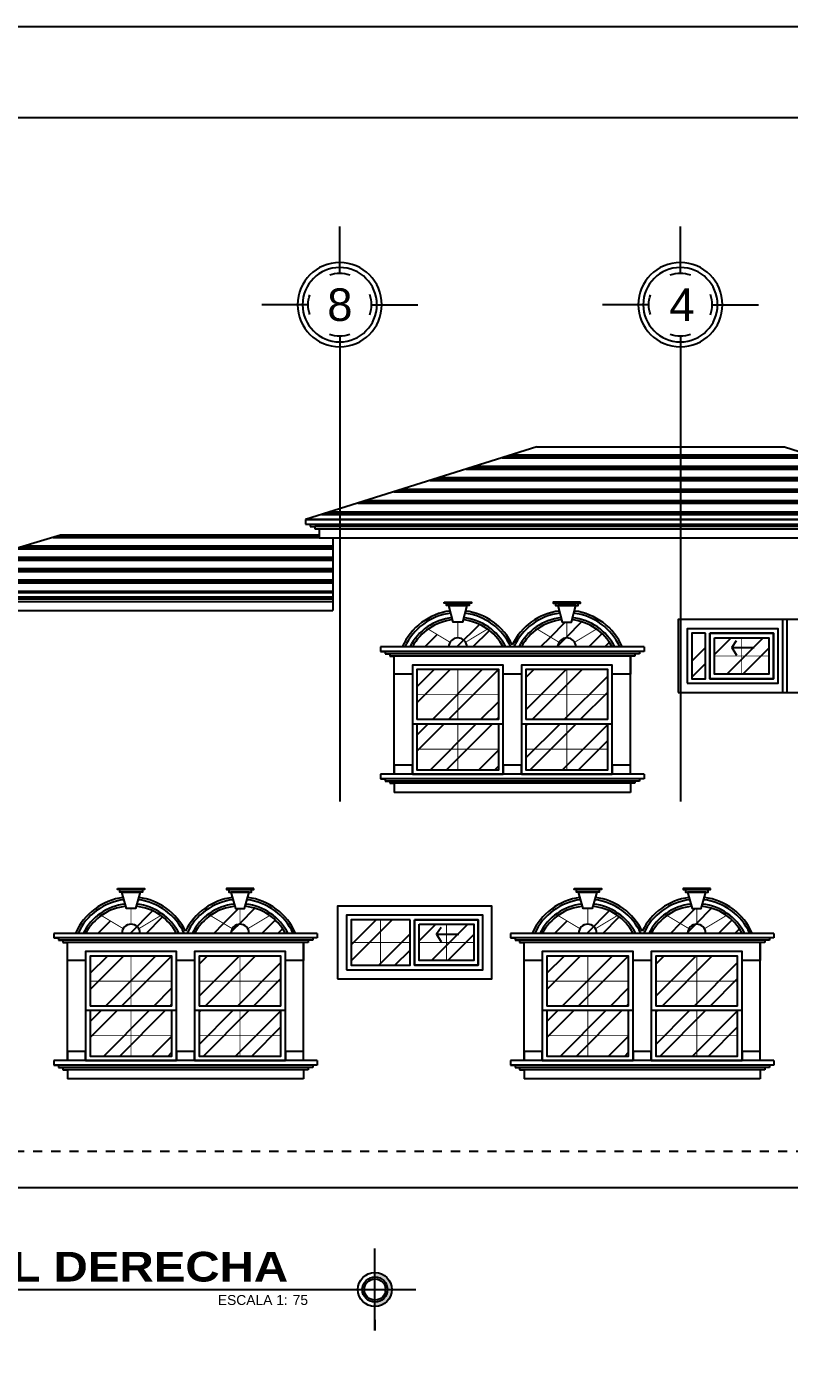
# Model space of a CAD drawing. Header units: inches. Extents: x -370 to 18, y -197 to 199.
# Drawn here: x -160.27 to -151.88, y 183.87 to 198.51 of the extents above; entities that cross this region are included whole.
import ezdxf
from ezdxf.enums import TextEntityAlignment as Align

# ---------------------------------------------------------------- set-up
doc = ezdxf.new("R2010")
doc.units = ezdxf.units.IN
doc.header["$MEASUREMENT"] = 0
doc.linetypes.add('CENTER2', pattern=[28.575, 19.05, -3.175, 3.175, -3.175])
doc.linetypes.add('HIDDEN2', pattern=[0.1875, 0.125, -0.0625])
doc.layers.add('MUEBLES', color=7, linetype='Continuous')
doc.styles.add('1', font='arial.ttf')
doc.styles.add('2', font='')
doc.styles.get("Standard").update_dxf_attribs({"font": 'arial.ttf'})
doc.styles.get('2').set_extended_font_data('Arial Black')
pattern_1 = [(0, (85.00264, 353.5219), (3e-17, 0.125), []), (0, (85.00264, 353.53753), (3e-17, 0.125), []), (0, (85.00264, 353.55316), (3e-17, 0.125), [])]
pattern_2 = [(45, (-238.49172, 246.1502), (-0.265165, 0.265165), []), (45, (-238.31495, 246.1502), (-0.265165, 0.265165), [])]
pattern_3 = [(45, (-237.29172, 246.1502), (-0.265165, 0.265165), []), (45, (-237.11495, 246.1502), (-0.265165, 0.265165), [])]
pattern_4 = [(45, (-233.4644, 246.1502), (-0.265165, 0.265165), []), (45, (-233.28763, 246.1502), (-0.265165, 0.265165), [])]
pattern_5 = [(45, (-232.2644, 246.1502), (-0.265165, 0.265165), []), (45, (-232.08763, 246.1502), (-0.265165, 0.265165), [])]
pattern_6 = [(45, (54.4229, 142.33112), (-0.26516504, 0.26516504), []), (45, (54.59967, 142.33112), (-0.26516504, 0.26516504), [])]
pattern_7 = [(45, (-234.89453, 249.3002), (-0.265165, 0.265165), []), (45, (-234.71776, 249.3002), (-0.265165, 0.265165), [])]
pattern_8 = [(45, (-233.69453, 249.3002), (-0.265165, 0.265165), []), (45, (-233.51776, 249.3002), (-0.265165, 0.265165), [])]
pattern_9 = [(45, (57.6729, 145.48112), (-0.26516504, 0.26516504), []), (45, (57.84967, 145.48112), (-0.26516504, 0.26516504), [])]

# ---------------------------------------------------------------- blocks, each defined once
blk = doc.blocks.new('EJE NORTE NUEVO')
at = {"color": 8}
for p, q in [((0, 3.252), (0, 3.764)), ((-0.347, 2.905), (-0.859, 2.905)), ((0.347, 2.905), (0.859, 2.905))]:
    blk.add_line(p, q, dxfattribs=at)
at = {"color": 2, "linetype": 'CENTER2'}
blk.add_line((0, 2.558), (0, -2.558), dxfattribs=at)
at = {"color": 8}
blk.add_circle((0, 2.905), 0.463, dxfattribs=at)
at = {"color": 4}
blk.add_circle((0, 2.905), 0.409, dxfattribs=at)
at = {"color": 8}
for start, end in [(71.4161, 108.5839), (160.6993, 199.2784), (341.7694, 18.2529), (251.0526, 288.9474)]:
    blk.add_arc((0, 2.905), 0.347, start, end, dxfattribs=at)
at = {"color": 4}
blk.add_attdef('A', text='', height=0.358, dxfattribs=at).set_placement((0, 2.905), align=Align.MIDDLE_CENTER)
blk = doc.blocks.new('*U685')
h = blk.add_hatch(color=1)
h.paths.add_polyline_path([(18.052, 0.255), (18.052, 0.343, -0.414214), (18.395, 0), (18.307, 0, 0.414214)])
h.paths.add_polyline_path([(18.307, 0), (18.395, 0, -0.414214), (18.052, -0.343), (18.052, -0.255, 0.414214)])
h = blk.add_hatch(color=1)
h.paths.add_polyline_path([(17.798, 0), (17.838, 0, 0.414214), (18.052, -0.214), (18.052, -0.255, -0.414214)])
h.paths.add_polyline_path([(18.052, 0.255), (18.052, 0.214, 0.414214), (17.838, 0), (17.798, 0, -0.414214)])
at = {"color": 13}
for p, q in [((18.052, -0.83), (18.052, 0.83)), ((0, 0), (18.882, 0))]:
    blk.add_line(p, q, dxfattribs=at)
at = {"color": 5}
for p, q in [((18.052, 0.611), (18.052, 0.83)), ((0, 0), (0.218, 0)), ((18.664, 0), (18.882, 0)), ((18.052, -0.611), (18.052, -0.83))]:
    blk.add_line(p, q, dxfattribs=at)
at = {"color": 13}
for radius in [0.343, 0.255, 0.214]:
    blk.add_circle((18.052, 0), radius, dxfattribs=at)
at = {"color": 2, "linetype": 'Continuous', "style": '1'}
blk.add_text('ESCALA 1:', height=0.2, dxfattribs=at).set_placement((14.876, -0.311))
at = {"color": 1, "linetype": 'Continuous', "style": '2'}
blk.add_attdef('TITULO', (0.308, 0.162), '', height=0.6, dxfattribs=at)
at = {"color": 2, "linetype": 'Continuous', "style": '1'}
blk.add_attdef('DESCRIPCION', (0.308, -0.373), '', height=0.2, dxfattribs=at)
at = {"color": 2, "style": '1'}
blk.add_attdef('ESCALA', (16.389, -0.311), '', height=0.2, dxfattribs=at)

msp = doc.modelspace()

# ---------------------------------------------------------------- hatches: boundary and pattern name
h = msp.add_hatch()
h.set_pattern_fill('PLAST', color=3, scale=0.5)
h.set_pattern_definition(pattern_1)
h.paths.add_polyline_path([(-149.38578, 193.09185), (-151.92998, 193.89185), (-154.65849, 193.89185), (-157.20269, 193.09185)])
h = msp.add_hatch()
h.set_pattern_fill('PLAST', color=2, scale=0.5)
h.set_pattern_definition(pattern_1)
h.paths.add_polyline_path([(-156.90269, 192.29185), (-156.90269, 192.89185), (-157.05269, 192.89185), (-157.05269, 192.92185), (-159.90269, 192.92185), (-162.00269, 192.29185)])
at = {"transparency": 33554610}
h = msp.add_hatch(dxfattribs=at)
h.set_pattern_fill('ANSI32', color=8)
h.set_pattern_definition(pattern_8)
h.paths.add_polyline_path([(-155.85463, 191.88802), (-155.52769, 191.69185), (-156.02769, 191.69185, -0.11698673)])
h = msp.add_hatch(dxfattribs=at)
h.set_pattern_fill('ANSI32', color=8)
h.set_pattern_definition(pattern_8)
h.paths.add_polyline_path([(-155.52769, 191.96415), (-155.47769, 191.96415), (-155.47087, 191.989, -0.12935945), (-155.20074, 191.88802), (-155.52769, 191.69185)])
h = msp.add_hatch(dxfattribs=at)
h.set_pattern_fill('ANSI32', color=8)
h.set_pattern_definition(pattern_8)
h.paths.add_polyline_path([(-155.20074, 191.88802, -0.11698673), (-155.02769, 191.69185), (-155.52769, 191.69185)])
h = msp.add_hatch(dxfattribs=at)
h.set_pattern_fill('ANSI32', color=8)
h.set_pattern_definition(pattern_7)
h.paths.add_polyline_path([(-154.65463, 191.88802), (-154.32769, 191.69185), (-154.82769, 191.69185, -0.11698673)])
h = msp.add_hatch(dxfattribs=at)
h.set_pattern_fill('ANSI32', color=8)
h.set_pattern_definition(pattern_7)
h.paths.add_polyline_path([(-154.3845, 191.989), (-154.37769, 191.96415), (-154.32769, 191.96415), (-154.32769, 191.69185), (-154.65463, 191.88802, -0.12935945)])
h = msp.add_hatch(dxfattribs=at)
h.set_pattern_fill('ANSI32', color=8)
h.set_pattern_definition(pattern_7)
h.paths.add_polyline_path([(-154.32769, 191.96415), (-154.27769, 191.96415), (-154.27087, 191.989, -0.12935945), (-154.00074, 191.88802), (-154.32769, 191.69185)])
h = msp.add_hatch(dxfattribs=at)
h.set_pattern_fill('ANSI32', color=8)
h.set_pattern_definition(pattern_7)
h.paths.add_polyline_path([(-154.00074, 191.88802, -0.11698673), (-153.82769, 191.69185), (-154.32769, 191.69185)])
h = msp.add_hatch(dxfattribs=at)
h.set_pattern_fill('ANSI32', color=8)
h.set_pattern_definition(pattern_9)
h.paths.add_polyline_path([(-152.80269, 191.84185), (-152.95269, 191.84185), (-152.95269, 191.34185), (-152.80269, 191.34185)])
h = msp.add_hatch(dxfattribs=at)
h.set_pattern_fill('ANSI32', color=8)
h.set_pattern_definition(pattern_9)
h.paths.add_polyline_path([(-152.70269, 191.79185), (-152.10269, 191.79185), (-152.10269, 191.39185), (-152.70269, 191.39185)])
h = msp.add_hatch(dxfattribs=at)
h.set_pattern_fill('ANSI32', color=8)
h.set_pattern_definition(pattern_8)
h.paths.add_polyline_path([(-155.97769, 190.84185), (-155.07769, 190.84185), (-155.07769, 190.34185), (-155.97769, 190.34185)])
h.paths.add_polyline_path([(-155.07769, 190.89185), (-155.97769, 190.89185), (-155.97769, 191.44185), (-155.07769, 191.44185)])
h = msp.add_hatch(dxfattribs=at)
h.set_pattern_fill('ANSI32', color=8)
h.set_pattern_definition(pattern_7)
h.paths.add_polyline_path([(-154.77769, 190.84185), (-153.87769, 190.84185), (-153.87769, 190.34185), (-154.77769, 190.34185)])
h.paths.add_polyline_path([(-153.87769, 190.89185), (-154.77769, 190.89185), (-154.77769, 191.44185), (-153.87769, 191.44185)])
h = msp.add_hatch(dxfattribs=at)
h.set_pattern_fill('ANSI32', color=8)
h.set_pattern_definition(pattern_3)
h.paths.add_polyline_path([(-159.12487, 188.81415), (-159.07487, 188.81415), (-159.06806, 188.839, -0.12935945), (-158.79793, 188.73802), (-159.12487, 188.54185)])
h = msp.add_hatch(dxfattribs=at)
h.set_pattern_fill('ANSI32', color=8)
h.set_pattern_definition(pattern_2)
h.paths.add_polyline_path([(-157.98169, 188.839), (-157.97487, 188.81415), (-157.92487, 188.81415), (-157.92487, 188.54185), (-158.25182, 188.73802, -0.12935945)])
h = msp.add_hatch(dxfattribs=at)
h.set_pattern_fill('ANSI32', color=8)
h.set_pattern_definition(pattern_2)
h.paths.add_polyline_path([(-157.92487, 188.81415), (-157.87487, 188.81415), (-157.86806, 188.839, -0.12935945), (-157.59793, 188.73802), (-157.92487, 188.54185)])
h = msp.add_hatch(dxfattribs=at)
h.set_pattern_fill('ANSI32', color=8)
h.set_pattern_definition(pattern_5)
h.paths.add_polyline_path([(-154.09755, 188.81415), (-154.04755, 188.81415), (-154.04074, 188.839, -0.12935945), (-153.77061, 188.73802), (-154.09755, 188.54185)])
h = msp.add_hatch(dxfattribs=at)
h.set_pattern_fill('ANSI32', color=8)
h.set_pattern_definition(pattern_4)
h.paths.add_polyline_path([(-152.95437, 188.839), (-152.94755, 188.81415), (-152.89755, 188.81415), (-152.89755, 188.54185), (-153.2245, 188.73802, -0.12935945)])
h = msp.add_hatch(dxfattribs=at)
h.set_pattern_fill('ANSI32', color=8)
h.set_pattern_definition(pattern_4)
h.paths.add_polyline_path([(-152.89755, 188.81415), (-152.84755, 188.81415), (-152.84074, 188.839, -0.12935945), (-152.57061, 188.73802), (-152.89755, 188.54185)])
h = msp.add_hatch(dxfattribs=at)
h.set_pattern_fill('ANSI32', color=8)
h.set_pattern_definition(pattern_3)
h.paths.add_polyline_path([(-159.45182, 188.73802), (-159.12487, 188.54185), (-159.62487, 188.54185, -0.11698673)])
h = msp.add_hatch(dxfattribs=at)
h.set_pattern_fill('ANSI32', color=8)
h.set_pattern_definition(pattern_3)
h.paths.add_polyline_path([(-158.79793, 188.73802, -0.11698673), (-158.62487, 188.54185), (-159.12487, 188.54185)])
h = msp.add_hatch(dxfattribs=at)
h.set_pattern_fill('ANSI32', color=8)
h.set_pattern_definition(pattern_2)
h.paths.add_polyline_path([(-158.25182, 188.73802), (-157.92487, 188.54185), (-158.42487, 188.54185, -0.11698673)])
h = msp.add_hatch(dxfattribs=at)
h.set_pattern_fill('ANSI32', color=8)
h.set_pattern_definition(pattern_2)
h.paths.add_polyline_path([(-157.59793, 188.73802, -0.11698673), (-157.42487, 188.54185), (-157.92487, 188.54185)])
h = msp.add_hatch(dxfattribs=at)
h.set_pattern_fill('ANSI32', color=8)
h.set_pattern_definition(pattern_6)
h.paths.add_polyline_path([(-156.05269, 188.69185), (-156.70269, 188.69185), (-156.70269, 188.19185), (-156.05269, 188.19185)])
h = msp.add_hatch(dxfattribs=at)
h.set_pattern_fill('ANSI32', color=8)
h.set_pattern_definition(pattern_6)
h.paths.add_polyline_path([(-155.95269, 188.64185), (-155.35269, 188.64185), (-155.35269, 188.24185), (-155.95269, 188.24185)])
h = msp.add_hatch(dxfattribs=at)
h.set_pattern_fill('ANSI32', color=8)
h.set_pattern_definition(pattern_5)
h.paths.add_polyline_path([(-154.4245, 188.73802), (-154.09755, 188.54185), (-154.59755, 188.54185, -0.11698673)])
h = msp.add_hatch(dxfattribs=at)
h.set_pattern_fill('ANSI32', color=8)
h.set_pattern_definition(pattern_5)
h.paths.add_polyline_path([(-153.77061, 188.73802, -0.11698673), (-153.59755, 188.54185), (-154.09755, 188.54185)])
h = msp.add_hatch(dxfattribs=at)
h.set_pattern_fill('ANSI32', color=8)
h.set_pattern_definition(pattern_4)
h.paths.add_polyline_path([(-153.2245, 188.73802), (-152.89755, 188.54185), (-153.39755, 188.54185, -0.11698673)])
h = msp.add_hatch(dxfattribs=at)
h.set_pattern_fill('ANSI32', color=8)
h.set_pattern_definition(pattern_4)
h.paths.add_polyline_path([(-152.57061, 188.73802, -0.11698673), (-152.39755, 188.54185), (-152.89755, 188.54185)])
h = msp.add_hatch(dxfattribs=at)
h.set_pattern_fill('ANSI32', color=8)
h.set_pattern_definition(pattern_3)
h.paths.add_polyline_path([(-159.57487, 187.69185), (-158.67487, 187.69185), (-158.67487, 187.19185), (-159.57487, 187.19185)])
h.paths.add_polyline_path([(-158.67487, 187.74185), (-159.57487, 187.74185), (-159.57487, 188.29185), (-158.67487, 188.29185)])
h = msp.add_hatch(dxfattribs=at)
h.set_pattern_fill('ANSI32', color=8)
h.set_pattern_definition(pattern_2)
h.paths.add_polyline_path([(-158.37487, 187.69185), (-157.47487, 187.69185), (-157.47487, 187.19185), (-158.37487, 187.19185)])
h.paths.add_polyline_path([(-157.47487, 187.74185), (-158.37487, 187.74185), (-158.37487, 188.29185), (-157.47487, 188.29185)])
h = msp.add_hatch(dxfattribs=at)
h.set_pattern_fill('ANSI32', color=8)
h.set_pattern_definition(pattern_5)
h.paths.add_polyline_path([(-154.54755, 187.69185), (-153.64755, 187.69185), (-153.64755, 187.19185), (-154.54755, 187.19185)])
h.paths.add_polyline_path([(-153.64755, 187.74185), (-154.54755, 187.74185), (-154.54755, 188.29185), (-153.64755, 188.29185)])
h = msp.add_hatch(dxfattribs=at)
h.set_pattern_fill('ANSI32', color=8)
h.set_pattern_definition(pattern_4)
h.paths.add_polyline_path([(-153.34755, 187.69185), (-152.44755, 187.69185), (-152.44755, 187.19185), (-153.34755, 187.19185)])
h.paths.add_polyline_path([(-152.44755, 187.74185), (-153.34755, 187.74185), (-153.34755, 188.29185), (-152.44755, 188.29185)])

# ---------------------------------------------------------------- linework, layer by layer
at = {"color": 3}
for p, q in [((-154.65849, 193.89185), (-157.20269, 193.09185)), ((-154.65849, 193.89185), (-151.92998, 193.89185)), ((-151.92998, 193.89185), (-149.38578, 193.09185)), ((-159.90269, 192.92185), (-162.00269, 192.29185)), ((-157.05269, 192.92185), (-159.90269, 192.92185)), ((-156.37769, 191.69185), (-156.37769, 191.64185)), ((-153.47769, 191.69185), (-156.37769, 191.69185)), ((-156.37769, 191.69185), (-156.37769, 191.64185)), ((-153.47769, 191.64185), (-156.37769, 191.64185)), ((-156.37769, 191.64185), (-156.32769, 191.64185)), ((-156.32769, 191.64185), (-156.32769, 191.61685)), ((-153.57769, 191.61685), (-156.32769, 191.61685)), ((-156.32769, 191.61685), (-156.27769, 191.61685)), ((-156.27769, 191.61685), (-156.27769, 191.59185)), ((-153.62769, 191.59185), (-156.27769, 191.59185)), ((-156.27769, 191.59185), (-156.22769, 191.59185)), ((-153.62769, 191.69185), (-156.22769, 191.69185)), ((-155.02769, 191.69185), (-156.02769, 191.69185)), ((-153.82769, 191.69185), (-154.82769, 191.69185)), ((-153.57769, 191.59185), (-153.62769, 191.59185)), ((-153.57769, 191.61685), (-153.57769, 191.59185)), ((-153.52769, 191.61685), (-153.57769, 191.61685)), ((-153.47769, 191.64185), (-153.52769, 191.64185)), ((-153.52769, 191.64185), (-153.52769, 191.61685)), ((-153.47769, 191.69185), (-153.47769, 191.64185)), ((-153.47769, 190.29185), (-156.37769, 190.29185)), ((-156.37769, 190.29185), (-156.37769, 190.24185)), ((-156.37769, 190.29185), (-156.37769, 190.24185)), ((-153.47769, 190.29185), (-153.47769, 190.24185)), ((-153.47769, 190.24185), (-156.37769, 190.24185)), ((-156.37769, 190.24185), (-156.32769, 190.24185)), ((-156.32769, 190.24185), (-156.32769, 190.21685)), ((-156.32769, 190.21685), (-156.27769, 190.21685)), ((-153.57769, 190.21685), (-156.32769, 190.21685)), ((-156.27769, 190.21685), (-156.27769, 190.19185)), ((-156.27769, 190.19185), (-156.22769, 190.19185)), ((-153.62769, 190.19185), (-156.27769, 190.19185)), ((-156.22769, 190.19185), (-156.22769, 190.09185)), ((-153.57769, 190.19185), (-153.62769, 190.19185)), ((-153.62769, 190.19185), (-153.62769, 190.09185)), ((-153.57769, 190.21685), (-153.57769, 190.19185)), ((-153.52769, 190.21685), (-153.57769, 190.21685)), ((-153.47769, 190.24185), (-153.52769, 190.24185)), ((-153.52769, 190.24185), (-153.52769, 190.21685)), ((-153.62769, 190.09185), (-156.22769, 190.09185)), ((-159.97487, 188.54185), (-159.97487, 188.49185)), ((-157.07487, 188.54185), (-159.97487, 188.54185)), ((-159.97487, 188.54185), (-159.97487, 188.49185)), ((-157.07487, 188.49185), (-159.97487, 188.49185)), ((-159.97487, 188.49185), (-159.92487, 188.49185)), ((-159.92487, 188.49185), (-159.92487, 188.46685)), ((-157.22487, 188.54185), (-159.82487, 188.54185)), ((-158.62487, 188.54185), (-159.62487, 188.54185)), ((-157.42487, 188.54185), (-158.42487, 188.54185)), ((-157.07487, 188.49185), (-157.12487, 188.49185)), ((-157.12487, 188.49185), (-157.12487, 188.46685)), ((-157.07487, 188.54185), (-157.07487, 188.49185)), ((-154.94755, 188.54185), (-154.94755, 188.49185)), ((-152.04755, 188.54185), (-154.94755, 188.54185)), ((-154.94755, 188.54185), (-154.94755, 188.49185)), ((-152.04755, 188.49185), (-154.94755, 188.49185)), ((-154.94755, 188.49185), (-154.89755, 188.49185)), ((-154.89755, 188.49185), (-154.89755, 188.46685)), ((-152.19755, 188.54185), (-154.79755, 188.54185)), ((-153.59755, 188.54185), (-154.59755, 188.54185)), ((-152.39755, 188.54185), (-153.39755, 188.54185)), ((-152.04755, 188.49185), (-152.09755, 188.49185)), ((-152.09755, 188.49185), (-152.09755, 188.46685)), ((-152.04755, 188.54185), (-152.04755, 188.49185)), ((-157.17487, 188.46685), (-159.92487, 188.46685)), ((-159.92487, 188.46685), (-159.87487, 188.46685)), ((-159.87487, 188.46685), (-159.87487, 188.44185)), ((-157.22487, 188.44185), (-159.87487, 188.44185)), ((-159.87487, 188.44185), (-159.82487, 188.44185)), ((-157.17487, 188.44185), (-157.22487, 188.44185)), ((-157.17487, 188.46685), (-157.17487, 188.44185)), ((-157.12487, 188.46685), (-157.17487, 188.46685)), ((-152.14755, 188.46685), (-154.89755, 188.46685)), ((-154.89755, 188.46685), (-154.84755, 188.46685)), ((-154.84755, 188.46685), (-154.84755, 188.44185)), ((-152.19755, 188.44185), (-154.84755, 188.44185)), ((-154.84755, 188.44185), (-154.79755, 188.44185)), ((-152.14755, 188.44185), (-152.19755, 188.44185)), ((-152.14755, 188.46685), (-152.14755, 188.44185)), ((-152.09755, 188.46685), (-152.14755, 188.46685)), ((-157.07487, 187.14185), (-159.97487, 187.14185)), ((-159.97487, 187.14185), (-159.97487, 187.09185)), ((-159.97487, 187.14185), (-159.97487, 187.09185)), ((-157.07487, 187.09185), (-159.97487, 187.09185)), ((-159.97487, 187.09185), (-159.92487, 187.09185)), ((-159.92487, 187.09185), (-159.92487, 187.06685)), ((-159.92487, 187.06685), (-159.87487, 187.06685)), ((-157.17487, 187.06685), (-159.92487, 187.06685)), ((-159.87487, 187.06685), (-159.87487, 187.04185)), ((-159.87487, 187.04185), (-159.82487, 187.04185)), ((-157.22487, 187.04185), (-159.87487, 187.04185)), ((-159.82487, 187.04185), (-159.82487, 186.94185)), ((-157.17487, 187.04185), (-157.22487, 187.04185)), ((-157.22487, 187.04185), (-157.22487, 186.94185)), ((-157.17487, 187.06685), (-157.17487, 187.04185)), ((-157.12487, 187.06685), (-157.17487, 187.06685)), ((-157.07487, 187.09185), (-157.12487, 187.09185)), ((-157.12487, 187.09185), (-157.12487, 187.06685)), ((-157.07487, 187.14185), (-157.07487, 187.09185)), ((-152.04755, 187.14185), (-154.94755, 187.14185)), ((-154.94755, 187.14185), (-154.94755, 187.09185)), ((-154.94755, 187.14185), (-154.94755, 187.09185)), ((-152.04755, 187.09185), (-154.94755, 187.09185)), ((-154.94755, 187.09185), (-154.89755, 187.09185)), ((-154.89755, 187.09185), (-154.89755, 187.06685)), ((-154.89755, 187.06685), (-154.84755, 187.06685)), ((-152.14755, 187.06685), (-154.89755, 187.06685)), ((-154.84755, 187.06685), (-154.84755, 187.04185)), ((-154.84755, 187.04185), (-154.79755, 187.04185)), ((-152.19755, 187.04185), (-154.84755, 187.04185)), ((-154.79755, 187.04185), (-154.79755, 186.94185)), ((-152.14755, 187.04185), (-152.19755, 187.04185)), ((-152.19755, 187.04185), (-152.19755, 186.94185)), ((-152.14755, 187.06685), (-152.14755, 187.04185)), ((-152.09755, 187.06685), (-152.14755, 187.06685)), ((-152.04755, 187.09185), (-152.09755, 187.09185)), ((-152.09755, 187.09185), (-152.09755, 187.06685)), ((-152.04755, 187.14185), (-152.04755, 187.09185)), ((-157.22487, 186.94185), (-159.82487, 186.94185)), ((-152.19755, 186.94185), (-154.79755, 186.94185))]:
    msp.add_line(p, q, dxfattribs=at)
at = {"color": 4}
for p, q in [((-149.38578, 193.09185), (-157.20269, 193.09185)), ((-157.20269, 193.09185), (-149.38578, 193.09185)), ((-157.20269, 193.09185), (-157.20269, 193.04185)), ((-157.20269, 193.09185), (-157.20269, 193.04185)), ((-157.20269, 193.04185), (-157.15269, 193.04185)), ((-157.20269, 193.04185), (-157.15269, 193.04185)), ((-157.15269, 193.04185), (-157.15269, 193.01685)), ((-157.15269, 193.04185), (-157.15269, 193.01685)), ((-157.15269, 193.04185), (-149.43578, 193.04185)), ((-153.00269, 193.09185), (-156.90269, 193.09185)), ((-157.15269, 193.01685), (-157.10269, 193.01685)), ((-157.10269, 193.01685), (-157.10269, 192.99185)), ((-149.48578, 193.01685), (-157.10269, 193.01685)), ((-157.10269, 192.99185), (-157.05269, 192.99185)), ((-157.05269, 192.99185), (-157.05269, 192.89185)), ((-157.05269, 192.99185), (-149.53578, 192.99185)), ((-157.05269, 192.89185), (-149.53578, 192.89185)), ((-156.90269, 192.89185), (-156.90269, 192.09185)), ((-156.90269, 192.29185), (-162.00269, 192.29185)), ((-162.00269, 192.29185), (-156.90269, 192.29185)), ((-161.95269, 192.24185), (-156.90269, 192.24185)), ((-156.90269, 192.21685), (-161.90269, 192.21685)), ((-161.85269, 192.19185), (-156.90269, 192.19185)), ((-161.85269, 192.09185), (-156.90269, 192.09185))]:
    msp.add_line(p, q, dxfattribs=at)
for p, q in [((-152.75269, 191.84185), (-152.75269, 191.34185)), ((-154.82769, 190.39185), (-155.02769, 190.39185)), ((-156.00269, 188.69185), (-156.00269, 188.19185)), ((-158.42487, 187.24185), (-158.62487, 187.24185)), ((-153.39755, 187.24185), (-153.59755, 187.24185))]:
    msp.add_line(p, q)
at = {"color": 2}
for p, q in [((-156.22769, 190.29185), (-156.22769, 191.59185)), ((-153.62769, 190.29185), (-153.62769, 191.59185)), ((-153.62769, 191.59185), (-153.62769, 191.49185)), ((-156.02769, 191.39185), (-156.22769, 191.39185)), ((-154.82769, 191.39185), (-155.02769, 191.39185)), ((-153.62769, 191.39185), (-153.82769, 191.39185)), ((-155.02769, 190.84185), (-156.02769, 190.84185)), ((-155.07769, 190.89185), (-155.97769, 190.89185)), ((-153.82769, 190.84185), (-154.82769, 190.84185)), ((-153.87769, 190.89185), (-154.77769, 190.89185)), ((-156.02769, 190.39185), (-156.22769, 190.39185)), ((-153.62769, 190.39185), (-153.82769, 190.39185)), ((-159.82487, 187.14185), (-159.82487, 188.44185)), ((-157.22487, 187.14185), (-157.22487, 188.44185)), ((-157.22487, 188.44185), (-157.22487, 188.34185)), ((-154.79755, 187.14185), (-154.79755, 188.44185)), ((-152.19755, 187.14185), (-152.19755, 188.44185)), ((-152.19755, 188.44185), (-152.19755, 188.34185)), ((-159.62487, 188.24185), (-159.82487, 188.24185)), ((-158.42487, 188.24185), (-158.62487, 188.24185)), ((-157.22487, 188.24185), (-157.42487, 188.24185)), ((-154.59755, 188.24185), (-154.79755, 188.24185)), ((-153.39755, 188.24185), (-153.59755, 188.24185)), ((-152.19755, 188.24185), (-152.39755, 188.24185)), ((-158.62487, 187.69185), (-159.62487, 187.69185)), ((-158.67487, 187.74185), (-159.57487, 187.74185)), ((-157.42487, 187.69185), (-158.42487, 187.69185)), ((-157.47487, 187.74185), (-158.37487, 187.74185)), ((-153.59755, 187.69185), (-154.59755, 187.69185)), ((-153.64755, 187.74185), (-154.54755, 187.74185)), ((-152.39755, 187.69185), (-153.39755, 187.69185)), ((-152.44755, 187.74185), (-153.34755, 187.74185)), ((-159.62487, 187.24185), (-159.82487, 187.24185)), ((-157.22487, 187.24185), (-157.42487, 187.24185)), ((-154.59755, 187.24185), (-154.79755, 187.24185)), ((-152.19755, 187.24185), (-152.39755, 187.24185))]:
    msp.add_line(p, q, dxfattribs=at)
at = {"color": 8, "linetype": 'HIDDEN2', "ltscale": 0.6}
msp.add_line((-151.50269, 186.14185), (-163.35269, 186.14185), dxfattribs=at)
at = {"color": 6}
msp.add_line((-145.31121, 185.74185), (-165.35269, 185.74185), dxfattribs=at)
at = {"color": 3}
for points in [[(-153.10269, 191.19185), (-151.90269, 191.19185), (-151.90269, 191.99185), (-153.10269, 191.99185)], [(-153.00269, 191.29185), (-152.00269, 191.29185), (-152.00269, 191.89185), (-153.00269, 191.89185)], [(-151.95269, 191.19185), (-150.75269, 191.19185), (-150.75269, 191.99185), (-151.95269, 191.99185)], [(-156.85269, 188.04185), (-155.15269, 188.04185), (-155.15269, 188.84185), (-156.85269, 188.84185)], [(-156.75269, 188.14185), (-155.25269, 188.14185), (-155.25269, 188.74185), (-156.75269, 188.74185)]]:
    msp.add_lwpolyline(points, close=True, dxfattribs=at)
at = {"color": 2}
for points in [[(-152.80269, 191.84185), (-152.95269, 191.84185), (-152.95269, 191.34185), (-152.80269, 191.34185), (-152.80269, 191.84185)], [(-152.75269, 191.34185), (-152.05269, 191.34185), (-152.05269, 191.84185), (-152.75269, 191.84185)], [(-156.05269, 188.69185), (-156.70269, 188.69185), (-156.70269, 188.19185), (-156.05269, 188.19185), (-156.05269, 188.69185)], [(-156.00269, 188.19185), (-155.30269, 188.19185), (-155.30269, 188.69185), (-156.00269, 188.69185)]]:
    msp.add_lwpolyline(points, dxfattribs=at)
for points in [[(-152.75269, 191.84185), (-152.05269, 191.84185), (-152.05269, 191.34185), (-152.75269, 191.34185)], [(-152.70269, 191.79185), (-152.10269, 191.79185), (-152.10269, 191.39185), (-152.70269, 191.39185)], [(-156.00269, 188.69185), (-155.30269, 188.69185), (-155.30269, 188.19185), (-156.00269, 188.19185)], [(-155.95269, 188.64185), (-155.35269, 188.64185), (-155.35269, 188.24185), (-155.95269, 188.24185)]]:
    msp.add_lwpolyline(points, close=True, dxfattribs=at)
at = {"color": 1}
for points in [[(-152.4618, 191.75773), (-152.51189, 191.68372), (-152.4598, 191.59969)], [(-152.51189, 191.68372), (-152.26548, 191.68372)], [(-155.7118, 188.60773), (-155.76189, 188.53372), (-155.7098, 188.44969)], [(-155.76189, 188.53372), (-155.51548, 188.53372)]]:
    msp.add_lwpolyline(points, dxfattribs=at)
at = {"const_width": 0.01}
for points in [[(-152.40269, 191.79185), (-152.40269, 191.39185)], [(-152.70269, 191.59185), (-152.10269, 191.59185)], [(-156.37769, 188.69185), (-156.37769, 188.19185)], [(-155.65269, 188.64185), (-155.65269, 188.24185)], [(-156.70269, 188.44185), (-156.05269, 188.44185)], [(-155.95269, 188.44185), (-155.35269, 188.44185)]]:
    msp.add_lwpolyline(points, dxfattribs=at)
at = {"color": 3}
for centre, radius, start, end in [((-155.52769, 191.42519), 0.66667, 97.201768, 156.421822), ((-155.52769, 191.42519), 0.64167, 96.882651, 155.443875), ((-155.52769, 191.42519), 0.59167, 96.162531, 153.211125), ((-155.52769, 191.42519), 0.59167, 26.788875, 83.837469), ((-155.52769, 191.42519), 0.64167, 24.556125, 83.117349), ((-155.52769, 191.42519), 0.66667, 25.841933, 82.798232), ((-154.32769, 191.42519), 0.66667, 97.201768, 154.158067), ((-154.32769, 191.42519), 0.64167, 96.882651, 155.443875), ((-154.32769, 191.42519), 0.59167, 96.162531, 153.211125), ((-154.32769, 191.42519), 0.59167, 26.788875, 83.837469), ((-154.32769, 191.42519), 0.64167, 24.556125, 83.117349), ((-154.32769, 191.42519), 0.66667, 23.578178, 82.798232), ((-155.52769, 191.42519), 0.56667, 95.754174, 151.927513), ((-155.52769, 191.42519), 0.56667, 28.072487, 84.245826), ((-154.32769, 191.42519), 0.56667, 95.754174, 151.927513), ((-154.32769, 191.42519), 0.56667, 28.072487, 84.245826), ((-159.12487, 188.27519), 0.66667, 97.201768, 156.421822), ((-159.12487, 188.27519), 0.66667, 25.841933, 82.798232), ((-157.92487, 188.27519), 0.66667, 97.201768, 154.158067), ((-157.92487, 188.27519), 0.66667, 23.578178, 82.798232), ((-154.09755, 188.27519), 0.66667, 97.201768, 156.421822), ((-154.09755, 188.27519), 0.66667, 25.841933, 82.798232), ((-152.89755, 188.27519), 0.66667, 97.201768, 154.158067), ((-152.89755, 188.27519), 0.66667, 23.578178, 82.798232), ((-159.12487, 188.27519), 0.64167, 96.882651, 155.443875), ((-159.12487, 188.27519), 0.59167, 96.162531, 153.211125), ((-159.12487, 188.27519), 0.56667, 95.754174, 151.927513), ((-159.12487, 188.27519), 0.56667, 28.072487, 84.245826), ((-159.12487, 188.27519), 0.59167, 26.788875, 83.837469), ((-159.12487, 188.27519), 0.64167, 24.556125, 83.117349), ((-157.92487, 188.27519), 0.64167, 96.882651, 155.443875), ((-157.92487, 188.27519), 0.59167, 96.162531, 153.211125), ((-157.92487, 188.27519), 0.56667, 95.754174, 151.927513), ((-157.92487, 188.27519), 0.56667, 28.072487, 84.245826), ((-157.92487, 188.27519), 0.59167, 26.788875, 83.837469), ((-157.92487, 188.27519), 0.64167, 24.556125, 83.117349), ((-154.09755, 188.27519), 0.64167, 96.882651, 155.443875), ((-154.09755, 188.27519), 0.59167, 96.162531, 153.211125), ((-154.09755, 188.27519), 0.56667, 95.754174, 151.927513), ((-154.09755, 188.27519), 0.56667, 28.072487, 84.245826), ((-154.09755, 188.27519), 0.59167, 26.788875, 83.837469), ((-154.09755, 188.27519), 0.64167, 24.556125, 83.117349), ((-152.89755, 188.27519), 0.64167, 96.882651, 155.443875), ((-152.89755, 188.27519), 0.59167, 96.162531, 153.211125), ((-152.89755, 188.27519), 0.56667, 95.754174, 151.927513), ((-152.89755, 188.27519), 0.56667, 28.072487, 84.245826), ((-152.89755, 188.27519), 0.59167, 26.788875, 83.837469), ((-152.89755, 188.27519), 0.64167, 24.556125, 83.117349)]:
    msp.add_arc(centre, radius, start, end, dxfattribs=at)
at = {"color": 6}
for centre in [(-155.52769, 191.69185), (-154.32769, 191.69185), (-159.12487, 188.54185), (-157.92487, 188.54185), (-154.09755, 188.54185), (-152.89755, 188.54185)]:
    msp.add_arc(centre, 0.1, 0, 180, dxfattribs=at)
at = {"layer": 'MUEBLES', "color": 1}
msp.add_lwpolyline([(-142.34345, 198.5134), (-142.34345, 156.4634), (-201.74345, 156.4634), (-201.74345, 198.5134)], close=True, dxfattribs=at)
at = {"layer": 'MUEBLES', "color": 6}
msp.add_lwpolyline([(-144.34345, 197.5134), (-144.34345, 157.4634), (-199.74345, 157.4634), (-199.74345, 197.5134)], close=True, dxfattribs=at)
at = {"layer": 'MUEBLES', "color": 4}
for points in [[(-155.67769, 192.18479), (-155.37769, 192.18479), (-155.37769, 192.17229), (-155.67769, 192.17229)], [(-155.65269, 192.17229), (-155.40269, 192.17229), (-155.40269, 192.14649), (-155.65269, 192.14649)], [(-154.17769, 192.18479), (-154.47769, 192.18479), (-154.47769, 192.17229), (-154.17769, 192.17229)], [(-154.20269, 192.17229), (-154.45269, 192.17229), (-154.45269, 192.14649), (-154.20269, 192.14649)], [(-159.27487, 189.03479), (-158.97487, 189.03479), (-158.97487, 189.02229), (-159.27487, 189.02229)], [(-159.24987, 189.02229), (-158.99987, 189.02229), (-158.99987, 188.99649), (-159.24987, 188.99649)], [(-157.77487, 189.03479), (-158.07487, 189.03479), (-158.07487, 189.02229), (-157.77487, 189.02229)], [(-157.79987, 189.02229), (-158.04987, 189.02229), (-158.04987, 188.99649), (-157.79987, 188.99649)], [(-154.24755, 189.03479), (-153.94755, 189.03479), (-153.94755, 189.02229), (-154.24755, 189.02229)], [(-154.22255, 189.02229), (-153.97255, 189.02229), (-153.97255, 188.99649), (-154.22255, 188.99649)], [(-152.74755, 189.03479), (-153.04755, 189.03479), (-153.04755, 189.02229), (-152.74755, 189.02229)], [(-152.77255, 189.02229), (-153.02255, 189.02229), (-153.02255, 188.99649), (-152.77255, 188.99649)]]:
    msp.add_lwpolyline(points, close=True, dxfattribs=at)
for points in [[(-155.62769, 192.14649), (-155.42769, 192.14649), (-155.47769, 191.96415), (-155.57769, 191.96415), (-155.62769, 192.14649)], [(-154.22769, 192.14649), (-154.42769, 192.14649), (-154.37769, 191.96415), (-154.27769, 191.96415), (-154.22769, 192.14649)], [(-159.22487, 188.99649), (-159.02487, 188.99649), (-159.07487, 188.81415), (-159.17487, 188.81415), (-159.22487, 188.99649)], [(-157.82487, 188.99649), (-158.02487, 188.99649), (-157.97487, 188.81415), (-157.87487, 188.81415), (-157.82487, 188.99649)], [(-154.19755, 188.99649), (-153.99755, 188.99649), (-154.04755, 188.81415), (-154.14755, 188.81415), (-154.19755, 188.99649)], [(-152.79755, 188.99649), (-152.99755, 188.99649), (-152.94755, 188.81415), (-152.84755, 188.81415), (-152.79755, 188.99649)]]:
    msp.add_lwpolyline(points, dxfattribs=at)
at = {"layer": 'MUEBLES', "const_width": 0.01}
for points in [[(-155.61344, 191.7433), (-155.85463, 191.88802)], [(-155.52769, 191.96415), (-155.52769, 191.79185)], [(-155.44194, 191.7433), (-155.20074, 191.88802)], [(-154.41344, 191.7433), (-154.65463, 191.88802)], [(-154.32769, 191.96415), (-154.32769, 191.79185)], [(-154.24194, 191.7433), (-154.00074, 191.88802)], [(-155.52769, 191.44185), (-155.52769, 190.89185)], [(-154.32769, 191.44185), (-154.32769, 190.89185)], [(-155.07769, 191.16685), (-155.97769, 191.16685)], [(-153.87769, 191.16685), (-154.77769, 191.16685)], [(-155.52769, 190.84185), (-155.52769, 190.34185)], [(-154.32769, 190.84185), (-154.32769, 190.34185)], [(-155.07769, 190.56685), (-155.97769, 190.56685)], [(-153.87769, 190.56685), (-154.77769, 190.56685)], [(-159.12487, 188.81415), (-159.12487, 188.64185)], [(-157.92487, 188.81415), (-157.92487, 188.64185)], [(-154.09755, 188.81415), (-154.09755, 188.64185)], [(-152.89755, 188.81415), (-152.89755, 188.64185)], [(-159.21062, 188.5933), (-159.45182, 188.73802)], [(-159.03912, 188.5933), (-158.79793, 188.73802)], [(-158.01062, 188.5933), (-158.25182, 188.73802)], [(-157.83912, 188.5933), (-157.59793, 188.73802)], [(-154.1833, 188.5933), (-154.4245, 188.73802)], [(-154.0118, 188.5933), (-153.77061, 188.73802)], [(-152.9833, 188.5933), (-153.2245, 188.73802)], [(-152.8118, 188.5933), (-152.57061, 188.73802)], [(-159.12487, 188.29185), (-159.12487, 187.74185)], [(-157.92487, 188.29185), (-157.92487, 187.74185)], [(-154.09755, 188.29185), (-154.09755, 187.74185)], [(-152.89755, 188.29185), (-152.89755, 187.74185)], [(-158.67487, 188.01685), (-159.57487, 188.01685)], [(-157.47487, 188.01685), (-158.37487, 188.01685)], [(-153.64755, 188.01685), (-154.54755, 188.01685)], [(-152.44755, 188.01685), (-153.34755, 188.01685)], [(-159.12487, 187.69185), (-159.12487, 187.19185)], [(-157.92487, 187.69185), (-157.92487, 187.19185)], [(-154.09755, 187.69185), (-154.09755, 187.19185)], [(-152.89755, 187.69185), (-152.89755, 187.19185)], [(-158.67487, 187.41685), (-159.57487, 187.41685)], [(-157.47487, 187.41685), (-158.37487, 187.41685)], [(-153.64755, 187.41685), (-154.54755, 187.41685)], [(-152.44755, 187.41685), (-153.34755, 187.41685)]]:
    msp.add_lwpolyline(points, dxfattribs=at)
at = {"layer": 'MUEBLES', "color": 3}
for points in [[(-153.62769, 191.59185), (-153.62769, 191.39185), (-153.82769, 191.39185), (-153.82769, 191.49185), (-154.82769, 191.49185), (-154.82769, 191.39185), (-155.02769, 191.39185), (-155.02769, 191.49185), (-156.02769, 191.49185), (-156.02769, 191.39185), (-156.22769, 191.39185), (-156.22769, 191.59185)], [(-156.02769, 190.29185), (-156.02769, 190.39185), (-156.22769, 190.39185), (-156.22769, 190.29185)], [(-154.82769, 190.29185), (-154.82769, 190.39185), (-155.02769, 190.39185), (-155.02769, 190.29185)], [(-153.62769, 190.29185), (-153.62769, 190.39185), (-153.82769, 190.39185), (-153.82769, 190.29185)], [(-157.22487, 188.44185), (-157.22487, 188.24185), (-157.42487, 188.24185), (-157.42487, 188.34185), (-158.42487, 188.34185), (-158.42487, 188.24185), (-158.62487, 188.24185), (-158.62487, 188.34185), (-159.62487, 188.34185), (-159.62487, 188.24185), (-159.82487, 188.24185), (-159.82487, 188.44185)], [(-152.19755, 188.44185), (-152.19755, 188.24185), (-152.39755, 188.24185), (-152.39755, 188.34185), (-153.39755, 188.34185), (-153.39755, 188.24185), (-153.59755, 188.24185), (-153.59755, 188.34185), (-154.59755, 188.34185), (-154.59755, 188.24185), (-154.79755, 188.24185), (-154.79755, 188.44185)], [(-159.62487, 187.14185), (-159.62487, 187.24185), (-159.82487, 187.24185), (-159.82487, 187.14185)], [(-158.42487, 187.14185), (-158.42487, 187.24185), (-158.62487, 187.24185), (-158.62487, 187.14185)], [(-157.22487, 187.14185), (-157.22487, 187.24185), (-157.42487, 187.24185), (-157.42487, 187.14185)], [(-154.59755, 187.14185), (-154.59755, 187.24185), (-154.79755, 187.24185), (-154.79755, 187.14185)], [(-153.39755, 187.14185), (-153.39755, 187.24185), (-153.59755, 187.24185), (-153.59755, 187.14185)], [(-152.19755, 187.14185), (-152.19755, 187.24185), (-152.39755, 187.24185), (-152.39755, 187.14185)]]:
    msp.add_lwpolyline(points, dxfattribs=at)
at = {"layer": 'MUEBLES', "color": 2}
for points in [[(-155.02769, 191.49185), (-156.02769, 191.49185), (-156.02769, 190.29185), (-155.02769, 190.29185)], [(-153.82769, 191.49185), (-154.82769, 191.49185), (-154.82769, 190.29185), (-153.82769, 190.29185)], [(-158.62487, 188.34185), (-159.62487, 188.34185), (-159.62487, 187.14185), (-158.62487, 187.14185)], [(-157.42487, 188.34185), (-158.42487, 188.34185), (-158.42487, 187.14185), (-157.42487, 187.14185)], [(-153.59755, 188.34185), (-154.59755, 188.34185), (-154.59755, 187.14185), (-153.59755, 187.14185)], [(-152.39755, 188.34185), (-153.39755, 188.34185), (-153.39755, 187.14185), (-152.39755, 187.14185)]]:
    msp.add_lwpolyline(points, close=True, dxfattribs=at)
for points in [[(-155.07769, 190.89185), (-155.07769, 191.44185), (-155.97769, 191.44185), (-155.97769, 190.89185)], [(-153.87769, 190.89185), (-153.87769, 191.44185), (-154.77769, 191.44185), (-154.77769, 190.89185)], [(-155.97769, 190.84185), (-155.97769, 190.34185), (-155.07769, 190.34185), (-155.07769, 190.84185)], [(-154.77769, 190.84185), (-154.77769, 190.34185), (-153.87769, 190.34185), (-153.87769, 190.84185)], [(-158.67487, 187.74185), (-158.67487, 188.29185), (-159.57487, 188.29185), (-159.57487, 187.74185)], [(-157.47487, 187.74185), (-157.47487, 188.29185), (-158.37487, 188.29185), (-158.37487, 187.74185)], [(-153.64755, 187.74185), (-153.64755, 188.29185), (-154.54755, 188.29185), (-154.54755, 187.74185)], [(-152.44755, 187.74185), (-152.44755, 188.29185), (-153.34755, 188.29185), (-153.34755, 187.74185)], [(-159.57487, 187.69185), (-159.57487, 187.19185), (-158.67487, 187.19185), (-158.67487, 187.69185)], [(-158.37487, 187.69185), (-158.37487, 187.19185), (-157.47487, 187.19185), (-157.47487, 187.69185)], [(-154.54755, 187.69185), (-154.54755, 187.19185), (-153.64755, 187.19185), (-153.64755, 187.69185)], [(-153.34755, 187.69185), (-153.34755, 187.19185), (-152.44755, 187.19185), (-152.44755, 187.69185)]]:
    msp.add_lwpolyline(points, dxfattribs=at)

# ---------------------------------------------------------------- block references
ref = msp.add_blockref('EJE NORTE NUEVO', (-156.82769, 192.55069), dxfattribs=dict(xscale=-1))
ref.add_attrib('A', '8', dxfattribs={"color": 4, "height": 0.35811}).set_placement((-156.82598, 195.45582), align=Align.MIDDLE_CENTER)
ref = msp.add_blockref('EJE NORTE NUEVO', (-153.07769, 192.55069), dxfattribs=dict(xscale=-1))
ref.add_attrib('A', '4', dxfattribs={"color": 4, "height": 0.35811}).set_placement((-153.05985, 195.45582), align=Align.MIDDLE_CENTER)
at = {"xscale": 0.5443817434956909, "yscale": 0.5443817434956909, "zscale": 0.5443817434956909}
msp.add_blockref('*U685', (-166.26728, 184.62447), dxfattribs=at).add_auto_attribs({'TITULO': 'ELVEVACION LATERAL DERECHA', 'DESCRIPCION': 'VIVIENDA UNIFAMILIAR 2 NIVELES', 'ESCALA': '75'})

doc.saveas('drawing.dxf')
